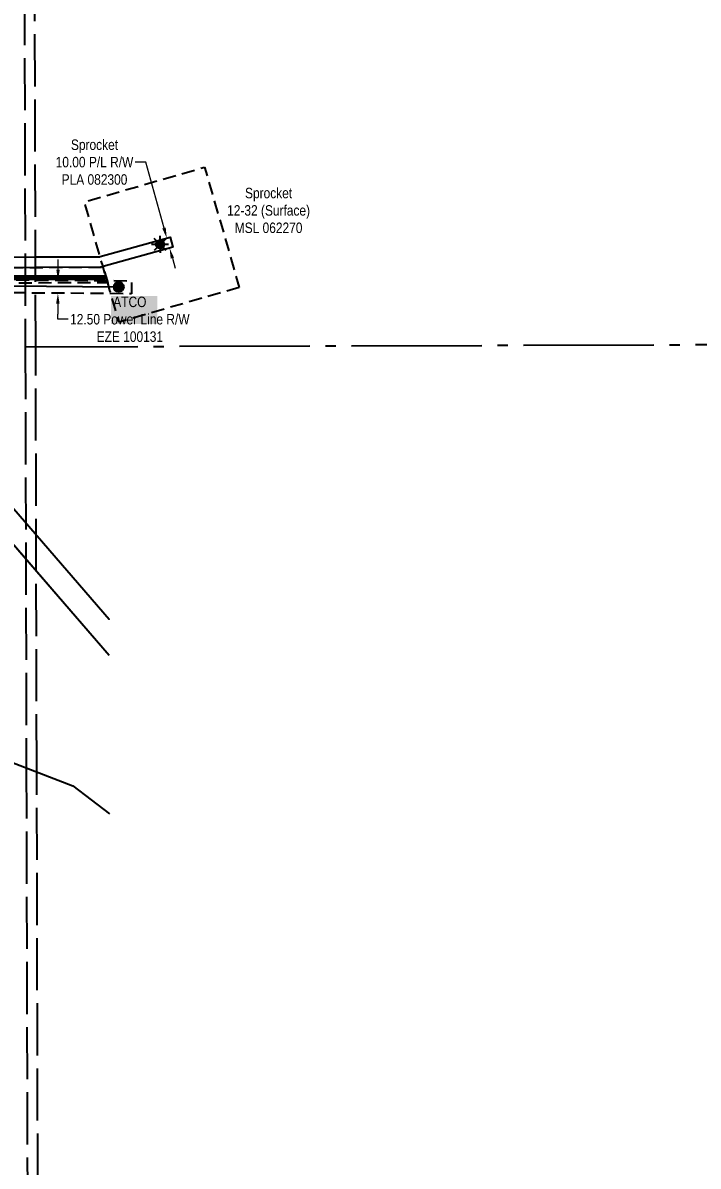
# Model space of a CAD drawing. Extents: x 507565 to 531726, y 6009554 to 6022365.
# Drawn here: x 511301 to 511948, y 6018299 to 6019395 of the extents above; entities that cross this region are included whole.
import ezdxf

# ---------------------------------------------------------------- set-up
doc = ezdxf.new("R2010")
doc.units = 0
doc.header["$LTSCALE"] = 5
doc.header["$PDMODE"] = 34
doc.header["$PDSIZE"] = 0.03
for name, pattern in [('foc-ACCESSROAD', [3.75, 2.5, -1.25]), ('foc-FLOWLINE', [3.75, 2.5, -1.25]), ('foc-QUARTERLINE', [33, 25, -3, 2, -3]), ('foc-UNSURVEYED', [12.5, 10, -2.5]), ('POWERLINE5', [7.8, 2.4, -0.6, 0.6, -0.6, 0.6, -0.6, 2.4])]:
    doc.linetypes.add(name, pattern=pattern)
doc.layers.get('Defpoints').update_dxf_attribs({"color": 9})
for name, color, linetype in [('AS-POWER', 104, 'foc-POWER'), ('AS-POWER-EXISTING', 72, 'POWERLINE5'), ('AS-ROADS', 254, 'Continuous'), ('AS-UNDERLAY-H', 141, 'Continuous'), ('F-AR', 190, 'foc-ACCESSROAD'), ('F-EZE', 190, 'foc-FLOWLINE'), ('F-RW', 190, 'Continuous'), ('F-WS', 190, 'foc-ACCESSROAD'), ('F-WS-S', 190, 'Continuous'), ('L-QSEC', 8, 'foc-QUARTERLINE'), ('L-USEC', 7, 'foc-UNSURVEYED'), ('WETLAND', 143, 'Continuous')]:
    doc.layers.add(name, color=color, linetype=linetype)
for name, color, linetype, lineweight in [('F-EZE-T', 190, 'Continuous', 9), ('F-RW-T', 190, 'Continuous', 9), ('F-WS-T', 190, 'Continuous', 9)]:
    doc.layers.add(name, color=color, linetype=linetype, lineweight=lineweight)
doc.styles.add('80CG', font='ARIALN.TTF', dxfattribs={"height": 10})
doc.styles.add('foc-LtypeFont', font='ARIALN.TTF', dxfattribs={"height": 7.35})
doc.linetypes.add('foc-POWER', pattern='A,6,-1,["P",foc-LtypeFont,S=0.2,R=0,X=-0.625,Y=-0.75],-1.24,4', length=12.24)
doc.dimstyles.new('Compass 5 000', dxfattribs={"dimscale": 5, "dimtxt": 9, "dimasz": 2, "dimexe": 0.2, "dimexo": 0.0625, "dimgap": 0.5, "dimtad": 0, "dimtih": 1, "dimtoh": 1, "dimzin": 0, "dimdsep": 46, "dimtxsty": '80CG', "dimcen": 0.1, "dimse1": 1, "dimse2": 1, "dimclrd": 256, "dimclrt": 256, "dimaunit": 1, "dimadec": 4, "dimazin": 0, "dimtfac": 0.06, "dimtofl": 0, "dimtmove": 0, "dimatfit": 1, "dimfxl": 0.2, "dimtolj": 1, "dimtzin": 0, "dimlwd": -1, "dimarcsym": 0})

# ---------------------------------------------------------------- blocks, each defined once
blk = doc.blocks.new('*D151')
at = {"layer": 'Defpoints', "color": 0, "transparency": 16777216}
for p in [(511332.6, 6019148.5), (511334.4, 6019148.5), (511332.5, 6019136.1)]:
    blk.add_point(p, dxfattribs=at)
at = {"layer": 'F-EZE-T', "transparency": 16777216}
for p, q in [((511334.5, 6019158.5), (511334.5, 6019168.5)), ((511334.2, 6019126), (511334.1, 6019116)), ((511334.1, 6019111), (511334.1, 6019116)), ((511344.1, 6019111), (511334.1, 6019111))]:
    blk.add_line(p, q, dxfattribs=at)
for points in [[(511332.8, 6019158.5), (511336.1, 6019158.5), (511334.4, 6019148.5)], [(511332.6, 6019126.1), (511335.9, 6019126), (511334.3, 6019136)]]:
    blk.add_solid(points, dxfattribs=at)
at = {"layer": 'F-EZE-T', "transparency": 16777216, "insert": (511403.3, 6019111), "char_height": 10, "attachment_point": 5, "style": '80CG'}
blk.add_mtext('\\A1;ATCO\\P12.50 Power Line R/W\\PEZE 100131', dxfattribs=at)
blk = doc.blocks.new('*D165')
at = {"layer": 'Defpoints', "color": 0, "transparency": 16777216}
for p in [(511430.5, 6019186.6), (511433.2, 6019177), (511441.4, 6019179.3)]:
    blk.add_point(p, dxfattribs=at)
at = {"layer": 'F-RW-T', "transparency": 16777216}
for p, q in [((511418.5, 6019261.7), (511408.5, 6019261.7)), ((511436.1, 6019198.5), (511418.5, 6019261.7)), ((511444.1, 6019169.6), (511446.8, 6019160))]:
    blk.add_line(p, q, dxfattribs=at)
for points in [[(511437.7, 6019199), (511434.4, 6019198.1), (511438.7, 6019188.9)], [(511445.7, 6019170.1), (511442.5, 6019169.2), (511441.4, 6019179.3)]]:
    blk.add_solid(points, dxfattribs=at)
at = {"layer": 'F-RW-T', "transparency": 16777216, "insert": (511369.4, 6019261.7), "char_height": 10, "attachment_point": 5, "style": '80CG'}
blk.add_mtext('\\A1;Sprocket\\P10.00 P/L R/W\\PPLA 082300', dxfattribs=at)
blk = doc.blocks.new('GAS')
h = blk.add_hatch(color=255)
h.dxf.hatch_style = 1
edge = h.paths.add_edge_path()
edge.add_arc((0, 0), 0.9, 0, 360)
for p, q in [((-0.81, 0), (-1.62, 0)), ((-0.57, 0.57), (-1.14, 1.14)), ((0, 0.81), (0, 1.62)), ((0.57, 0.57), (1.14, 1.14)), ((1.62, 0), (0.81, 0)), ((-0.57, -0.57), (-1.14, -1.14)), ((0, -0.81), (0, -1.62)), ((1.14, -1.14), (0.57, -0.57))]:
    blk.add_line(p, q)
blk.add_circle((0, 0), 0.8)
blk = doc.blocks.new('POWERPOLE')
h = blk.add_hatch(color=255)
edge = h.paths.add_edge_path()
edge.add_arc((0, 0), 0.96, 0, 360)
at = {"linetype": 'Continuous'}
for p, q in [((0.68, -0.68), (-0.68, 0.68)), ((-0.68, -0.68), (0.68, 0.68))]:
    blk.add_line(p, q, dxfattribs=at)
blk.add_circle((0, 0), 0.96, dxfattribs=at)

msp = doc.modelspace()

# ---------------------------------------------------------------- hatches: boundary and pattern name
at = {"layer": 'AS-UNDERLAY-H'}
h = msp.add_hatch(color=256, dxfattribs=at)
h.dxf.hatch_style = 1
h.paths.add_polyline_path([(511385.289, 6019133.339), (511429.71, 6019133.339), (511429.71, 6019106.444), (511385.289, 6019106.444)])

# ---------------------------------------------------------------- linework, layer by layer
at = {"layer": 'AS-POWER', "flags": 128}
msp.add_lwpolyline([(510913.093, 6019294.199), (510976.486, 6019220.713), (511042.039, 6019144.652), (511131.919, 6019143.987), (511210.234, 6019143.514), (511288.597, 6019143.009), (511392.61, 6019142.109)], dxfattribs=at)
at = {"layer": 'AS-ROADS', "const_width": 4.997, "flags": 128}
msp.add_lwpolyline([(511002.995, 6019214.835), (511040.49, 6019170.769), (511048.44, 6019162.641), (511056.854, 6019156.805), (511064.296, 6019153.531), (511070.48, 6019152.535), (511092.311, 6019152.546), (511132.022, 6019151.747), (511207.601, 6019151.047), (511379.986, 6019150.948)], dxfattribs=at)
at = {"layer": 'F-AR', "flags": 128}
msp.add_lwpolyline([(511381.415, 6019148.191), (511382.055, 6019145.973), (511312.87, 6019145.821), (511282.711, 6019145.754), (511274.902, 6019145.738), (511075.79, 6019144.366), (511056.072, 6019144.248), (511050.579, 6019150.6), (511043.175, 6019159.163), (511034.576, 6019169.106), (510859.155, 6019371.963), (510848.973, 6019485.725), (510846.547, 6019512.833), (510842.098, 6019562.689), (510857.041, 6019564.02), (510864.039, 6019485.772), (510873.67, 6019378.098), (510965.686, 6019271.691), (510975.512, 6019260.327), (511062.892, 6019159.281), (511095.616, 6019159.477), (511121.022, 6019159.629), (511274.868, 6019160.74), (511282.674, 6019160.758), (511312.833, 6019160.824), (511375.624, 6019160.962), (511377.727, 6019160.967), (511381.415, 6019148.191)], close=True, dxfattribs=at)
at = {"layer": 'F-EZE', "flags": 128}
msp.add_lwpolyline([(510782.241, 6019987.557), (510824.396, 6019946.068), (510830.153, 6019930.212), (510831.17, 6019917.907), (510833.665, 6019887.755), (510843.918, 6019763.844), (510854.509, 6019646.002), (510872.743, 6019644.944), (510882.942, 6019644.352), (510882.593, 6019638.365), (510873.284, 6019638.905), (510851.555, 6019640.166), (510850.634, 6019635.661), (510850.148, 6019633.284), (510848.144, 6019623.484), (510846.709, 6019616.471), (510845.128, 6019608.742), (510842.06, 6019593.736), (510840.694, 6019587.061), (510836.339, 6019565.762), (510836.658, 6019562.204), (510840.55, 6019518.772), (510843.513, 6019485.707), (510853.384, 6019375.576), (510952.687, 6019260.486), (510962.516, 6019249.094), (511039.203, 6019160.224), (511047.488, 6019150.622), (511054.388, 6019150.572), (511074.325, 6019150.426), (511104.681, 6019150.205), (511116.128, 6019150.122), (511129.156, 6019150.027), (511282.703, 6019148.91), (511312.863, 6019148.691), (511381.415, 6019148.191), (511404.863, 6019148.021), (511404.773, 6019135.529), (511385.029, 6019135.672), (511312.894, 6019136.197), (511282.734, 6019136.416), (511124.337, 6019137.568), (511115.521, 6019137.632), (511111.344, 6019137.752), (511085.117, 6019137.889), (511041.731, 6019138.17), (510953.055, 6019240.936), (510943.224, 6019252.329), (510843.348, 6019368.083), (510839.327, 6019366.295), (510836.891, 6019371.776), (510841.017, 6019373.61), (510830.973, 6019485.668), (510828.17, 6019516.956), (510826.785, 6019532.405), (510824.509, 6019557.8), (510825.201, 6019561.183), (510825.653, 6019563.395), (510820.83, 6019563.908), (510821.463, 6019569.872), (510826.86, 6019569.296), (510831.853, 6019593.711), (510834.922, 6019608.719), (510837.96, 6019623.573), (510839.979, 6019633.448), (510842.143, 6019644.026), (510841.899, 6019646.734), (510831.471, 6019762.771), (510821.132, 6019887.716), (510818.637, 6019917.867), (510817.84, 6019927.517), (510813.617, 6019939.147), (510764.487, 6019987.501)], dxfattribs=at)
at = {"layer": 'F-RW', "flags": 128}
for points in [[(511383.539, 6018788.485), (511100.195, 6019116.144), (511062.892, 6019159.281), (511054.294, 6019169.224), (510975.512, 6019260.327), (510965.686, 6019271.691), (510873.67, 6019378.098), (510864.039, 6019485.772), (510857.041, 6019564.02), (510855.259, 6019583.945), (510854.381, 6019593.764), (510853.04, 6019608.76), (510852.587, 6019613.814), (510852.142, 6019618.795), (510851.721, 6019623.502), (510850.847, 6019633.273), (510850.634, 6019635.661), (510839.214, 6019763.338), (510828.908, 6019887.74), (510828.759, 6019889.559), (510826.41, 6019917.892), (510825.098, 6019933.736), (510772.221, 6019987.525)], [(511383.539, 6018788.485), (510873.67, 6019378.098), (510864.039, 6019485.772), (510857.041, 6019564.02), (510855.259, 6019583.945), (510854.381, 6019593.764), (510853.04, 6019608.76), (510852.587, 6019613.814), (510852.142, 6019618.795), (510851.721, 6019623.502), (510850.847, 6019633.273), (510850.634, 6019635.661), (510839.214, 6019763.338), (510828.908, 6019887.74), (510828.759, 6019889.559), (510826.41, 6019917.892), (510825.098, 6019933.736), (510772.221, 6019987.525)], [(510804.162, 6019987.626), (510847.186, 6019943.858), (510849.331, 6019917.964), (510851.829, 6019887.812), (510861.981, 6019765.275), (510872.743, 6019644.944), (510873.284, 6019638.905), (510873.82, 6019632.903), (510874.715, 6019622.891), (510874.899, 6019620.835), (510875.345, 6019615.853), (510875.974, 6019608.817), (510876.679, 6019600.931), (510877.315, 6019593.817), (510878.017, 6019585.972), (510879.799, 6019566.047), (510886.972, 6019485.844), (510888.301, 6019470.981), (510895.771, 6019387.47), (511383.452, 6018823.514)], [(510804.162, 6019987.626), (510847.186, 6019943.858), (510849.331, 6019917.964), (510851.829, 6019887.812), (510861.981, 6019765.275), (510872.743, 6019644.944), (510873.284, 6019638.905), (510873.82, 6019632.903), (510874.715, 6019622.891), (510874.899, 6019620.835), (510875.345, 6019615.853), (510875.974, 6019608.817), (510876.679, 6019600.931), (510877.315, 6019593.817), (510878.017, 6019585.972), (510879.799, 6019566.047), (510886.972, 6019485.844), (510888.301, 6019470.981), (510895.771, 6019387.47), (511383.452, 6018823.514), (511383.452, 6018823.514)], [(510848.973, 6019485.725), (510859.155, 6019371.963), (510954.33, 6019261.902), (510964.185, 6019250.507), (511034.576, 6019169.106), (511054.294, 6019169.224), (511312.808, 6019170.807), (511374.247, 6019170.953), (511374.799, 6019171.108), (511441.937, 6019189.804), (511444.618, 6019180.175), (511377.572, 6019161.505), (511375.624, 6019160.962), (511312.833, 6019160.824), (511030.029, 6019159.084), (510956.586, 6019244.014), (510946.76, 6019255.377), (510849.488, 6019367.863), (510838.931, 6019485.692)]]:
    msp.add_lwpolyline(points, dxfattribs=at)
at = {"layer": 'F-WS', "flags": 128}
msp.add_lwpolyline([(511508.249, 6019141.593), (511392.93, 6019108.303), (511385.029, 6019135.672), (511384.167, 6019138.659), (511382.055, 6019145.973), (511381.415, 6019148.191), (511377.727, 6019160.967), (511377.572, 6019161.505), (511374.799, 6019171.108), (511359.64, 6019223.62), (511474.958, 6019256.912), (511508.249, 6019141.593)], close=True, dxfattribs=at)
at = {"layer": 'L-QSEC'}
msp.add_line((512070.946, 6019086.783), (511302.999, 6019084.329), dxfattribs=at)
at = {"layer": 'L-USEC'}
for p, q in [((511302.009, 6019486.468), (511302.999, 6019084.329)), ((511313.038, 6019084.376), (511312.047, 6019486.516)), ((511302.999, 6019084.329), (511303.991, 6018682.19)), ((511314.031, 6018682.238), (511313.038, 6019084.376)), ((511303.991, 6018682.19), (511304.982, 6018280.051)), ((511315.021, 6018280.098), (511314.031, 6018682.238))]:
    msp.add_line(p, q, dxfattribs=at)
at = {"layer": 'WETLAND'}
msp.add_lwpolyline([(511206.809, 6018718.371), (511348.523, 6018663.609), (511383.913, 6018636.629)], dxfattribs=at)

# ---------------------------------------------------------------- block references
at = {"layer": 'AS-POWER-EXISTING', "xscale": 4.999999999999938, "yscale": 4.999999999999938, "zscale": 4.999999999999938}
msp.add_blockref('POWERPOLE', (511392.61, 6019142.109), dxfattribs=at)
at = {"layer": 'F-WS-S', "xscale": 4.99733999999994, "yscale": 4.99733999999994, "zscale": 4.99733999999994}
msp.add_blockref('GAS', (511432.313, 6019182.832), dxfattribs=at)

# ---------------------------------------------------------------- texts
at = {"layer": 'F-WS-T', "insert": (511536.363, 6019215.376), "char_height": 9.99468, "width": 78.95293, "attachment_point": 5, "style": '80CG'}
msp.add_mtext('\\A1;Sprocket\\P12-32 (Surface)\\PMSL 062270', dxfattribs=at)

# ---------------------------------------------------------------- dimensions: what is measured, and where the dimension line sits
at = {"layer": 'F-EZE-T'}
dim = msp.add_linear_dim(base=(511334.384, 6019148.534), p1=(511332.532, 6019136.054), p2=(511332.623, 6019148.547), angle=89.581948, text='ATCO\\P12.50 Power Line R/W\\PEZE 100131', dimstyle='Compass 5 000', override={"dimtmove": 1}, dxfattribs=at)
dim.commit()
dim.dimension.update_dxf_attribs({"geometry": '*D151', "text_midpoint": (511352.294, 6019110.994), "dimtype": 161})
at = {"layer": 'F-RW-T'}
dim = msp.add_linear_dim(base=(511441.416, 6019179.283), p1=(511430.511, 6019186.622), p2=(511433.192, 6019176.993), angle=285.560836, text='Sprocket\\P10.00 P/L R/W\\PPLA 082300', dimstyle='Compass 5 000', dxfattribs=at)
dim.commit()
dim.dimension.update_dxf_attribs({"geometry": '*D165', "text_midpoint": (511369.375, 6019261.717), "dimtype": 161})

doc.saveas('drawing.dxf')
